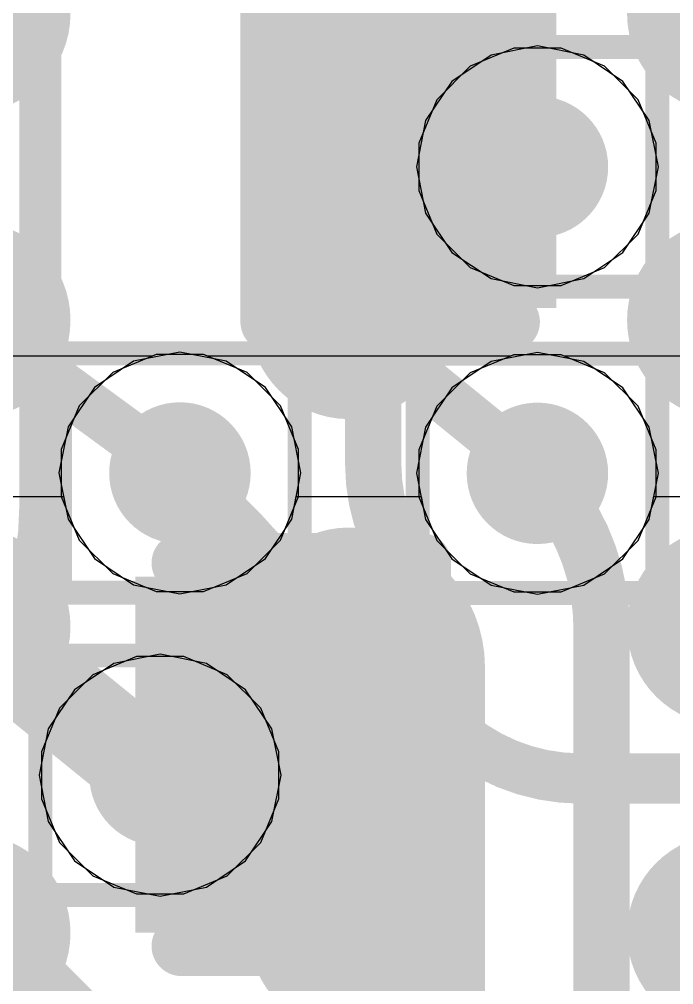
# Model space of a CAD drawing. Header units: inches. Extents: x -6 to 284, y -12 to 154.
# Drawn here: x 76.703 to 78.091, y 1.799 to 3.846 of the extents above; entities that cross this region are included whole.
import ezdxf

# ---------------------------------------------------------------- set-up
doc = ezdxf.new("R2010")
doc.units = ezdxf.units.IN
for name, color, linetype in [('Bottom Layer', 5, 'Continuous'), ('Bottom Overlay', 54, 'Continuous'), ('Bottom Paste', 16, 'Continuous'), ('Bottom Solder', 6, 'Continuous'), ('Drill Drawing', 1, 'Continuous'), ('GND-1', 16, 'Continuous'), ('GND-2', 90, 'Continuous'), ('GND-3', 216, 'Continuous'), ('GND-4', 54, 'Continuous'), ('PWR-1', 156, 'Continuous'), ('PWR-2', 130, 'Continuous'), ('Signal L1', 76, 'Continuous'), ('Signal L2', 6, 'Continuous'), ('Top Layer', 1, 'Continuous'), ('Top Paste', 8, 'Continuous'), ('Top Solder', 216, 'Continuous'), ('Via Holes', 16, 'Continuous')]:
    doc.layers.add(name, color=color, linetype=linetype)

# ---------------------------------------------------------------- blocks, each defined once
blk = doc.blocks.new('200_WFBGA__10_15__127')
at = {"layer": 'Top Layer'}
h = blk.add_hatch(color=1, dxfattribs=at)
edge = h.paths.add_edge_path()
edge.add_arc((2.800096, -4.875022), 0.15999968, 0, 360)
h = blk.add_hatch(color=1, dxfattribs=at)
edge = h.paths.add_edge_path()
edge.add_arc((3.599942, -4.875022), 0.15999968, 0, 360)
h = blk.add_hatch(color=1, dxfattribs=at)
edge = h.paths.add_edge_path()
edge.add_arc((4.400042, -4.875022), 0.15999968, 0, 360)
h = blk.add_hatch(color=1, dxfattribs=at)
edge = h.paths.add_edge_path()
edge.add_arc((2.800096, -5.525008), 0.15999968, 0, 360)
h = blk.add_hatch(color=1, dxfattribs=at)
edge = h.paths.add_edge_path()
edge.add_arc((3.599942, -5.525008), 0.15999968, 0, 360)
h = blk.add_hatch(color=1, dxfattribs=at)
edge = h.paths.add_edge_path()
edge.add_arc((4.400042, -5.525008), 0.15999968, 0, 360)
h = blk.add_hatch(color=1, dxfattribs=at)
edge = h.paths.add_edge_path()
edge.add_arc((2.800096, -6.174994), 0.15999968, 0, 360)
h = blk.add_hatch(color=1, dxfattribs=at)
edge = h.paths.add_edge_path()
edge.add_arc((3.599942, -6.174994), 0.15999968, 0, 360)
h = blk.add_hatch(color=1, dxfattribs=at)
edge = h.paths.add_edge_path()
edge.add_arc((4.400042, -6.174994), 0.15999968, 0, 360)
h = blk.add_hatch(color=1, dxfattribs=at)
edge = h.paths.add_edge_path()
edge.add_arc((2.800096, -6.824979999999999), 0.15999968, 0, 360)
h = blk.add_hatch(color=1, dxfattribs=at)
edge = h.paths.add_edge_path()
edge.add_arc((3.599942, -6.824979999999999), 0.15999968, 0, 360)
h = blk.add_hatch(color=1, dxfattribs=at)
edge = h.paths.add_edge_path()
edge.add_arc((4.400042, -6.824979999999999), 0.15999968, 0, 360)
at = {"layer": 'Top Paste'}
h = blk.add_hatch(color=8, dxfattribs=at)
edge = h.paths.add_edge_path()
edge.add_arc((2.800096, -4.875022), 0.15999968, 0, 360)
h = blk.add_hatch(color=8, dxfattribs=at)
edge = h.paths.add_edge_path()
edge.add_arc((3.599942, -4.875022), 0.15999968, 0, 360)
h = blk.add_hatch(color=8, dxfattribs=at)
edge = h.paths.add_edge_path()
edge.add_arc((4.400042, -4.875022), 0.15999968, 0, 360)
h = blk.add_hatch(color=8, dxfattribs=at)
edge = h.paths.add_edge_path()
edge.add_arc((2.800096, -5.525008), 0.15999968, 0, 360)
h = blk.add_hatch(color=8, dxfattribs=at)
edge = h.paths.add_edge_path()
edge.add_arc((3.599942, -5.525008), 0.15999968, 0, 360)
h = blk.add_hatch(color=8, dxfattribs=at)
edge = h.paths.add_edge_path()
edge.add_arc((4.400042, -5.525008), 0.15999968, 0, 360)
h = blk.add_hatch(color=8, dxfattribs=at)
edge = h.paths.add_edge_path()
edge.add_arc((2.800096, -6.174994), 0.15999968, 0, 360)
h = blk.add_hatch(color=8, dxfattribs=at)
edge = h.paths.add_edge_path()
edge.add_arc((3.599942, -6.174994), 0.15999968, 0, 360)
h = blk.add_hatch(color=8, dxfattribs=at)
edge = h.paths.add_edge_path()
edge.add_arc((4.400042, -6.174994), 0.15999968, 0, 360)
h = blk.add_hatch(color=8, dxfattribs=at)
edge = h.paths.add_edge_path()
edge.add_arc((2.800096, -6.824979999999999), 0.15999968, 0, 360)
h = blk.add_hatch(color=8, dxfattribs=at)
edge = h.paths.add_edge_path()
edge.add_arc((3.599942, -6.824979999999999), 0.15999968, 0, 360)
h = blk.add_hatch(color=8, dxfattribs=at)
edge = h.paths.add_edge_path()
edge.add_arc((4.400042, -6.824979999999999), 0.15999968, 0, 360)
at = {"layer": 'Top Solder'}
h = blk.add_hatch(color=216, dxfattribs=at)
edge = h.paths.add_edge_path()
edge.add_arc((2.800096, -4.875022), 0.21001228, 0, 360)
h = blk.add_hatch(color=216, dxfattribs=at)
edge = h.paths.add_edge_path()
edge.add_arc((3.599942, -4.875022), 0.21001228, 0, 360)
h = blk.add_hatch(color=216, dxfattribs=at)
edge = h.paths.add_edge_path()
edge.add_arc((4.400042, -4.875022), 0.21001228, 0, 360)
h = blk.add_hatch(color=216, dxfattribs=at)
edge = h.paths.add_edge_path()
edge.add_arc((2.800096, -5.525008), 0.21001228, 0, 360)
h = blk.add_hatch(color=216, dxfattribs=at)
edge = h.paths.add_edge_path()
edge.add_arc((3.599942, -5.525008), 0.21001228, 0, 360)
h = blk.add_hatch(color=216, dxfattribs=at)
edge = h.paths.add_edge_path()
edge.add_arc((4.400042, -5.525008), 0.21001228, 0, 360)
h = blk.add_hatch(color=216, dxfattribs=at)
edge = h.paths.add_edge_path()
edge.add_arc((2.800096, -6.174994), 0.21001228, 0, 360)
h = blk.add_hatch(color=216, dxfattribs=at)
edge = h.paths.add_edge_path()
edge.add_arc((3.599942, -6.174994), 0.21001228, 0, 360)
h = blk.add_hatch(color=216, dxfattribs=at)
edge = h.paths.add_edge_path()
edge.add_arc((4.400042, -6.174994), 0.21001228, 0, 360)
h = blk.add_hatch(color=216, dxfattribs=at)
edge = h.paths.add_edge_path()
edge.add_arc((2.800096, -6.824979999999999), 0.21001228, 0, 360)
h = blk.add_hatch(color=216, dxfattribs=at)
edge = h.paths.add_edge_path()
edge.add_arc((3.599942, -6.824979999999999), 0.21001228, 0, 360)
h = blk.add_hatch(color=216, dxfattribs=at)
edge = h.paths.add_edge_path()
edge.add_arc((4.400042, -6.824979999999999), 0.21001228, 0, 360)
blk = doc.blocks.new('C___0402_B_297')
at = {"layer": 'Bottom Layer'}
for points in [[(-0.2412999999999999, 0.3174999999999999), (-0.2413000000000001, -0.3175), (-0.6985, -0.3174999999999999), (-0.6985, 0.3175)], [(0.6985, 0.3174999999999999), (0.6985, -0.3175), (0.2412999999999999, -0.3174999999999999), (0.2413000000000001, 0.3175)]]:
    blk.add_hatch(color=5, dxfattribs=at).paths.add_polyline_path(points)
at = {"layer": 'Bottom Paste'}
for points in [[(-0.2412999999999999, 0.3174999999999999), (-0.2413000000000001, -0.3175), (-0.6985, -0.3174999999999999), (-0.6985, 0.3175)], [(0.6985, 0.3174999999999999), (0.6985, -0.3175), (0.2412999999999999, -0.3174999999999999), (0.2413000000000001, 0.3175)]]:
    blk.add_hatch(color=16, dxfattribs=at).paths.add_polyline_path(points)
at = {"layer": 'Bottom Solder'}
for points in [[(-0.1813001199999999, 0.3774998799999999), (-0.1813001200000001, -0.3774998800000001), (-0.7584998799999999, -0.3774998799999999), (-0.7584998799999999, 0.3774998800000001)], [(0.7584998799999999, 0.3774998799999999), (0.7584998799999999, -0.3774998800000001), (0.1813001199999999, -0.3774998799999999), (0.1813001200000001, 0.3774998800000001)]]:
    blk.add_hatch(color=6, dxfattribs=at).paths.add_polyline_path(points)
at = {"layer": 'Bottom Overlay'}
for points in [[(-0.7874, -0.4064, 0.127, 0.127, 0), (-0.7874, 0.4064, 0.127, 0.127, 0)], [(-0.7874, 0.4064, 0.127, 0.127, 0), (-0.2794, 0.4064, 0.127, 0.127, 0)], [(0.2794, 0.4064, 0.127, 0.127, 0), (0.7874, 0.4064, 0.127, 0.127, 0)], [(0.7874, -0.4064, 0.127, 0.127, 0), (0.7874, 0.4064, 0.127, 0.127, 0)], [(-0.7874, -0.4064, 0.127, 0.127, 0), (-0.2794, -0.4064, 0.127, 0.127, 0)], [(0.2794, -0.4064, 0.127, 0.127, 0), (0.7874, -0.4064, 0.127, 0.127, 0)]]:
    blk.add_lwpolyline(points, format="xyseb", dxfattribs=at)
for points in [[(-0.8191499999999999, 0.4064, 0.0635, 0.0635, 1), (-0.7556499999999999, 0.4064, 0.0635, 0.0635, 1)], [(-0.8191499999999999, 0.4064, 0.0635, 0.0635, 1), (-0.7556499999999999, 0.4064, 0.0635, 0.0635, 1)], [(-0.31115, 0.4064, 0.0635, 0.0635, 1), (-0.24765, 0.4064, 0.0635, 0.0635, 1)], [(0.24765, 0.4064, 0.0635, 0.0635, 1), (0.31115, 0.4064, 0.0635, 0.0635, 1)], [(0.7556499999999999, 0.4064, 0.0635, 0.0635, 1), (0.8191499999999999, 0.4064, 0.0635, 0.0635, 1)], [(0.7556499999999999, 0.4064, 0.0635, 0.0635, 1), (0.8191499999999999, 0.4064, 0.0635, 0.0635, 1)], [(-0.8191499999999999, -0.4064, 0.0635, 0.0635, 1), (-0.7556499999999999, -0.4064, 0.0635, 0.0635, 1)], [(-0.8191499999999999, -0.4064, 0.0635, 0.0635, 1), (-0.7556499999999999, -0.4064, 0.0635, 0.0635, 1)], [(-0.31115, -0.4064, 0.0635, 0.0635, 1), (-0.24765, -0.4064, 0.0635, 0.0635, 1)], [(0.24765, -0.4064, 0.0635, 0.0635, 1), (0.31115, -0.4064, 0.0635, 0.0635, 1)], [(0.7556499999999999, -0.4064, 0.0635, 0.0635, 1), (0.8191499999999999, -0.4064, 0.0635, 0.0635, 1)], [(0.7556499999999999, -0.4064, 0.0635, 0.0635, 1), (0.8191499999999999, -0.4064, 0.0635, 0.0635, 1)]]:
    blk.add_lwpolyline(points, format="xyseb", close=True, dxfattribs=at)
blk = doc.blocks.new('C___0402_B_302')
at = {"layer": 'Bottom Layer'}
for points in [[(-0.2412999999999999, 0.3174999999999999), (-0.2413000000000001, -0.3175), (-0.6985, -0.3174999999999999), (-0.6985, 0.3175)], [(0.6985, 0.3174999999999999), (0.6985, -0.3175), (0.2412999999999999, -0.3174999999999999), (0.2413000000000001, 0.3175)]]:
    blk.add_hatch(color=5, dxfattribs=at).paths.add_polyline_path(points)
at = {"layer": 'Bottom Paste'}
for points in [[(-0.2412999999999999, 0.3174999999999999), (-0.2413000000000001, -0.3175), (-0.6985, -0.3174999999999999), (-0.6985, 0.3175)], [(0.6985, 0.3174999999999999), (0.6985, -0.3175), (0.2412999999999999, -0.3174999999999999), (0.2413000000000001, 0.3175)]]:
    blk.add_hatch(color=16, dxfattribs=at).paths.add_polyline_path(points)
at = {"layer": 'Bottom Solder'}
for points in [[(-0.1813001199999999, 0.3774998799999999), (-0.1813001200000001, -0.3774998800000001), (-0.7584998799999999, -0.3774998799999999), (-0.7584998799999999, 0.3774998800000001)], [(0.7584998799999999, 0.3774998799999999), (0.7584998799999999, -0.3774998800000001), (0.1813001199999999, -0.3774998799999999), (0.1813001200000001, 0.3774998800000001)]]:
    blk.add_hatch(color=6, dxfattribs=at).paths.add_polyline_path(points)
at = {"layer": 'Bottom Overlay'}
for points in [[(-0.7874, -0.4064, 0.127, 0.127, 0), (-0.7874, 0.4064, 0.127, 0.127, 0)], [(-0.7874, 0.4064, 0.127, 0.127, 0), (-0.2794, 0.4064, 0.127, 0.127, 0)], [(0.2794, 0.4064, 0.127, 0.127, 0), (0.7874, 0.4064, 0.127, 0.127, 0)], [(0.7874, -0.4064, 0.127, 0.127, 0), (0.7874, 0.4064, 0.127, 0.127, 0)], [(-0.7874, -0.4064, 0.127, 0.127, 0), (-0.2794, -0.4064, 0.127, 0.127, 0)], [(0.2794, -0.4064, 0.127, 0.127, 0), (0.7874, -0.4064, 0.127, 0.127, 0)]]:
    blk.add_lwpolyline(points, format="xyseb", dxfattribs=at)
for points in [[(-0.8191499999999999, 0.4064, 0.0635, 0.0635, 1), (-0.7556499999999999, 0.4064, 0.0635, 0.0635, 1)], [(-0.8191499999999999, 0.4064, 0.0635, 0.0635, 1), (-0.7556499999999999, 0.4064, 0.0635, 0.0635, 1)], [(-0.31115, 0.4064, 0.0635, 0.0635, 1), (-0.24765, 0.4064, 0.0635, 0.0635, 1)], [(0.24765, 0.4064, 0.0635, 0.0635, 1), (0.31115, 0.4064, 0.0635, 0.0635, 1)], [(0.7556499999999999, 0.4064, 0.0635, 0.0635, 1), (0.8191499999999999, 0.4064, 0.0635, 0.0635, 1)], [(0.7556499999999999, 0.4064, 0.0635, 0.0635, 1), (0.8191499999999999, 0.4064, 0.0635, 0.0635, 1)], [(-0.8191499999999999, -0.4064, 0.0635, 0.0635, 1), (-0.7556499999999999, -0.4064, 0.0635, 0.0635, 1)], [(-0.8191499999999999, -0.4064, 0.0635, 0.0635, 1), (-0.7556499999999999, -0.4064, 0.0635, 0.0635, 1)], [(-0.31115, -0.4064, 0.0635, 0.0635, 1), (-0.24765, -0.4064, 0.0635, 0.0635, 1)], [(0.24765, -0.4064, 0.0635, 0.0635, 1), (0.31115, -0.4064, 0.0635, 0.0635, 1)], [(0.7556499999999999, -0.4064, 0.0635, 0.0635, 1), (0.8191499999999999, -0.4064, 0.0635, 0.0635, 1)], [(0.7556499999999999, -0.4064, 0.0635, 0.0635, 1), (0.8191499999999999, -0.4064, 0.0635, 0.0635, 1)]]:
    blk.add_lwpolyline(points, format="xyseb", close=True, dxfattribs=at)

msp = doc.modelspace()

# ---------------------------------------------------------------- hatches: boundary and pattern name
at = {"layer": 'Bottom Layer'}
h = msp.add_hatch(color=5, dxfattribs=at)
edge = h.paths.add_edge_path()
edge.add_arc((77.80183576, 3.53317302), 0.1499997, 0, 360)
h = msp.add_hatch(color=5, dxfattribs=at)
edge = h.paths.add_edge_path()
edge.add_arc((77.04393786, 2.88390076), 0.1499997, 0, 360)
h = msp.add_hatch(color=5, dxfattribs=at)
edge = h.paths.add_edge_path()
edge.add_arc((77.80184591999999, 2.88317178), 0.1499997, 0, 360)
h = msp.add_hatch(color=5, dxfattribs=at)
edge = h.paths.add_edge_path()
edge.add_arc((77.00183482, 2.2427311), 0.1499997, 0, 360)
at = {"layer": 'GND-1'}
h = msp.add_hatch(color=16, dxfattribs=at)
edge = h.paths.add_edge_path()
edge.add_arc((77.80183576, 3.53317302), 0.1499997, 0, 360)
h = msp.add_hatch(color=16, dxfattribs=at)
edge = h.paths.add_edge_path()
edge.add_arc((77.04393786, 2.88390076), 0.1499997, 0, 360)
h = msp.add_hatch(color=16, dxfattribs=at)
edge = h.paths.add_edge_path()
edge.add_arc((77.80184591999999, 2.88317178), 0.1499997, 0, 360)
h = msp.add_hatch(color=16, dxfattribs=at)
edge = h.paths.add_edge_path()
edge.add_arc((77.00183482, 2.2427311), 0.1499997, 0, 360)
at = {"layer": 'GND-2'}
h = msp.add_hatch(color=90, dxfattribs=at)
edge = h.paths.add_edge_path()
edge.add_arc((77.80183576, 3.53317302), 0.1499997, 0, 360)
h = msp.add_hatch(color=90, dxfattribs=at)
edge = h.paths.add_edge_path()
edge.add_arc((77.04393786, 2.88390076), 0.1499997, 0, 360)
h = msp.add_hatch(color=90, dxfattribs=at)
edge = h.paths.add_edge_path()
edge.add_arc((77.80184591999999, 2.88317178), 0.1499997, 0, 360)
h = msp.add_hatch(color=90, dxfattribs=at)
edge = h.paths.add_edge_path()
edge.add_arc((77.00183482, 2.2427311), 0.1499997, 0, 360)
at = {"layer": 'GND-3'}
h = msp.add_hatch(color=216, dxfattribs=at)
edge = h.paths.add_edge_path()
edge.add_arc((77.80183576, 3.53317302), 0.1499997, 0, 360)
h = msp.add_hatch(color=216, dxfattribs=at)
edge = h.paths.add_edge_path()
edge.add_arc((77.04393786, 2.88390076), 0.1499997, 0, 360)
h = msp.add_hatch(color=216, dxfattribs=at)
edge = h.paths.add_edge_path()
edge.add_arc((77.80184591999999, 2.88317178), 0.1499997, 0, 360)
h = msp.add_hatch(color=216, dxfattribs=at)
edge = h.paths.add_edge_path()
edge.add_arc((77.00183482, 2.2427311), 0.1499997, 0, 360)
at = {"layer": 'GND-4'}
h = msp.add_hatch(color=54, dxfattribs=at)
edge = h.paths.add_edge_path()
edge.add_arc((77.80183576, 3.53317302), 0.1499997, 0, 360)
h = msp.add_hatch(color=54, dxfattribs=at)
edge = h.paths.add_edge_path()
edge.add_arc((77.04393786, 2.88390076), 0.1499997, 0, 360)
h = msp.add_hatch(color=54, dxfattribs=at)
edge = h.paths.add_edge_path()
edge.add_arc((77.80184591999999, 2.88317178), 0.1499997, 0, 360)
h = msp.add_hatch(color=54, dxfattribs=at)
edge = h.paths.add_edge_path()
edge.add_arc((77.00183482, 2.2427311), 0.1499997, 0, 360)
at = {"layer": 'PWR-1'}
h = msp.add_hatch(color=156, dxfattribs=at)
edge = h.paths.add_edge_path()
edge.add_arc((77.80183576, 3.53317302), 0.1499997, 0, 360)
h = msp.add_hatch(color=156, dxfattribs=at)
edge = h.paths.add_edge_path()
edge.add_arc((77.04393786, 2.88390076), 0.1499997, 0, 360)
h = msp.add_hatch(color=156, dxfattribs=at)
edge = h.paths.add_edge_path()
edge.add_arc((77.80184591999999, 2.88317178), 0.1499997, 0, 360)
h = msp.add_hatch(color=156, dxfattribs=at)
edge = h.paths.add_edge_path()
edge.add_arc((77.00183482, 2.2427311), 0.1499997, 0, 360)
at = {"layer": 'PWR-2'}
h = msp.add_hatch(color=130, dxfattribs=at)
edge = h.paths.add_edge_path()
edge.add_arc((77.80183576, 3.53317302), 0.1499997, 0, 360)
h = msp.add_hatch(color=130, dxfattribs=at)
edge = h.paths.add_edge_path()
edge.add_arc((77.04393786, 2.88390076), 0.1499997, 0, 360)
h = msp.add_hatch(color=130, dxfattribs=at)
edge = h.paths.add_edge_path()
edge.add_arc((77.80184591999999, 2.88317178), 0.1499997, 0, 360)
h = msp.add_hatch(color=130, dxfattribs=at)
edge = h.paths.add_edge_path()
edge.add_arc((77.00183482, 2.2427311), 0.1499997, 0, 360)
at = {"layer": 'Signal L1'}
h = msp.add_hatch(color=76, dxfattribs=at)
edge = h.paths.add_edge_path()
edge.add_arc((77.80183576, 3.53317302), 0.1499997, 0, 360)
h = msp.add_hatch(color=76, dxfattribs=at)
edge = h.paths.add_edge_path()
edge.add_arc((77.04393786, 2.88390076), 0.1499997, 0, 360)
h = msp.add_hatch(color=76, dxfattribs=at)
edge = h.paths.add_edge_path()
edge.add_arc((77.80184591999999, 2.88317178), 0.1499997, 0, 360)
h = msp.add_hatch(color=76, dxfattribs=at)
edge = h.paths.add_edge_path()
edge.add_arc((77.00183482, 2.2427311), 0.1499997, 0, 360)
at = {"layer": 'Signal L2'}
h = msp.add_hatch(color=6, dxfattribs=at)
edge = h.paths.add_edge_path()
edge.add_arc((77.80183576, 3.53317302), 0.1499997, 0, 360)
h = msp.add_hatch(color=6, dxfattribs=at)
edge = h.paths.add_edge_path()
edge.add_arc((77.04393786, 2.88390076), 0.1499997, 0, 360)
h = msp.add_hatch(color=6, dxfattribs=at)
edge = h.paths.add_edge_path()
edge.add_arc((77.80184591999999, 2.88317178), 0.1499997, 0, 360)
h = msp.add_hatch(color=6, dxfattribs=at)
edge = h.paths.add_edge_path()
edge.add_arc((77.00183482, 2.2427311), 0.1499997, 0, 360)
at = {"layer": 'Top Layer'}
h = msp.add_hatch(color=1, dxfattribs=at)
edge = h.paths.add_edge_path()
edge.add_arc((77.80183576, 3.53317302), 0.1499997, 0, 360)
h = msp.add_hatch(color=1, dxfattribs=at)
edge = h.paths.add_edge_path()
edge.add_arc((77.04393786, 2.88390076), 0.1499997, 0, 360)
h = msp.add_hatch(color=1, dxfattribs=at)
edge = h.paths.add_edge_path()
edge.add_arc((77.80184591999999, 2.88317178), 0.1499997, 0, 360)
h = msp.add_hatch(color=1, dxfattribs=at)
edge = h.paths.add_edge_path()
edge.add_arc((77.00183482, 2.2427311), 0.1499997, 0, 360)
at = {"layer": 'Via Holes'}
h = msp.add_hatch(color=7, dxfattribs=at)
edge = h.paths.add_edge_path()
edge.add_arc((77.80183576, 3.53317302), 0.07499858, 0, 360)
h = msp.add_hatch(color=7, dxfattribs=at)
edge = h.paths.add_edge_path()
edge.add_arc((77.04393786, 2.88390076), 0.07499858, 0, 360)
h = msp.add_hatch(color=7, dxfattribs=at)
edge = h.paths.add_edge_path()
edge.add_arc((77.80184591999999, 2.88317178), 0.07499858, 0, 360)
h = msp.add_hatch(color=7, dxfattribs=at)
edge = h.paths.add_edge_path()
edge.add_arc((77.00183482, 2.2427311), 0.07499858, 0, 360)

# ---------------------------------------------------------------- linework, layer by layer
at = {"layer": 'Bottom Layer'}
msp.add_lwpolyline([(76.29793732, 2.19781628, 0.2032, 0.2032, 0), (76.89483732, 1.60091628, 0.2032, 0.2032, 0)], format="xyseb", dxfattribs=at)
at = {"layer": 'Drill Drawing'}
for points in [[(77.54783575999998, 3.78717302, 0.0508, 0.0508, 0), (78.05583576, 3.78717302, 0.0508, 0.0508, 0)], [(77.54783575999998, 3.27917302, 0.0508, 0.0508, 0), (77.54783575999998, 3.78717302, 0.0508, 0.0508, 0)], [(78.05583576, 3.27917302, 0.0508, 0.0508, 0), (78.05583576, 3.78717302, 0.0508, 0.0508, 0)], [(77.54783575999998, 3.27917302, 0.0508, 0.0508, 0), (78.05583576, 3.27917302, 0.0508, 0.0508, 0)], [(76.78993786, 3.13790076, 0.0508, 0.0508, 0), (77.29793785999999, 3.13790076, 0.0508, 0.0508, 0)], [(76.78993786, 2.62990076, 0.0508, 0.0508, 0), (76.78993786, 3.13790076, 0.0508, 0.0508, 0)], [(77.29793785999999, 2.62990076, 0.0508, 0.0508, 0), (77.29793785999999, 3.13790076, 0.0508, 0.0508, 0)], [(77.54784592, 3.13717178, 0.0508, 0.0508, 0), (78.05584592, 3.13717178, 0.0508, 0.0508, 0)], [(77.54784592, 2.62917178, 0.0508, 0.0508, 0), (77.54784592, 3.13717178, 0.0508, 0.0508, 0)], [(78.05584592, 2.62917178, 0.0508, 0.0508, 0), (78.05584592, 3.13717178, 0.0508, 0.0508, 0)], [(76.78993786, 2.62990076, 0.0508, 0.0508, 0), (77.29793785999999, 2.62990076, 0.0508, 0.0508, 0)], [(77.54784592, 2.62917178, 0.0508, 0.0508, 0), (78.05584592, 2.62917178, 0.0508, 0.0508, 0)], [(76.74783482, 2.4967311, 0.0508, 0.0508, 0), (77.25583481999999, 2.4967311, 0.0508, 0.0508, 0)], [(76.74783482, 1.9887311, 0.0508, 0.0508, 0), (76.74783482, 2.4967311, 0.0508, 0.0508, 0)], [(77.25583481999999, 1.9887311, 0.0508, 0.0508, 0), (77.25583481999999, 2.4967311, 0.0508, 0.0508, 0)], [(76.74783482, 1.9887311, 0.0508, 0.0508, 0), (77.25583481999999, 1.9887311, 0.0508, 0.0508, 0)]]:
    msp.add_lwpolyline(points, format="xyseb", dxfattribs=at)
for points in [[(77.53513576, 3.78717302, 0.0254, 0.0254, 1), (77.56053576, 3.78717302, 0.0254, 0.0254, 1)], [(77.53513576, 3.78717302, 0.0254, 0.0254, 1), (77.56053576, 3.78717302, 0.0254, 0.0254, 1)], [(78.04313576, 3.78717302, 0.0254, 0.0254, 1), (78.06853575999999, 3.78717302, 0.0254, 0.0254, 1)], [(78.04313576, 3.78717302, 0.0254, 0.0254, 1), (78.06853575999999, 3.78717302, 0.0254, 0.0254, 1)], [(77.53513576, 3.27917302, 0.0254, 0.0254, 1), (77.56053576, 3.27917302, 0.0254, 0.0254, 1)], [(77.53513576, 3.27917302, 0.0254, 0.0254, 1), (77.56053576, 3.27917302, 0.0254, 0.0254, 1)], [(78.04313576, 3.27917302, 0.0254, 0.0254, 1), (78.06853575999999, 3.27917302, 0.0254, 0.0254, 1)], [(78.04313576, 3.27917302, 0.0254, 0.0254, 1), (78.06853575999999, 3.27917302, 0.0254, 0.0254, 1)], [(76.77723786, 3.13790076, 0.0254, 0.0254, 1), (76.80263786, 3.13790076, 0.0254, 0.0254, 1)], [(76.77723786, 3.13790076, 0.0254, 0.0254, 1), (76.80263786, 3.13790076, 0.0254, 0.0254, 1)], [(77.28523786, 3.13790076, 0.0254, 0.0254, 1), (77.31063786, 3.13790076, 0.0254, 0.0254, 1)], [(77.28523786, 3.13790076, 0.0254, 0.0254, 1), (77.31063786, 3.13790076, 0.0254, 0.0254, 1)], [(77.53514591999999, 3.13717178, 0.0254, 0.0254, 1), (77.56054592, 3.13717178, 0.0254, 0.0254, 1)], [(77.53514591999999, 3.13717178, 0.0254, 0.0254, 1), (77.56054592, 3.13717178, 0.0254, 0.0254, 1)], [(78.04314591999999, 3.13717178, 0.0254, 0.0254, 1), (78.06854592, 3.13717178, 0.0254, 0.0254, 1)], [(78.04314591999999, 3.13717178, 0.0254, 0.0254, 1), (78.06854592, 3.13717178, 0.0254, 0.0254, 1)], [(76.77723786, 2.62990076, 0.0254, 0.0254, 1), (76.80263786, 2.62990076, 0.0254, 0.0254, 1)], [(76.77723786, 2.62990076, 0.0254, 0.0254, 1), (76.80263786, 2.62990076, 0.0254, 0.0254, 1)], [(77.28523786, 2.62990076, 0.0254, 0.0254, 1), (77.31063786, 2.62990076, 0.0254, 0.0254, 1)], [(77.28523786, 2.62990076, 0.0254, 0.0254, 1), (77.31063786, 2.62990076, 0.0254, 0.0254, 1)], [(77.53514591999999, 2.62917178, 0.0254, 0.0254, 1), (77.56054592, 2.62917178, 0.0254, 0.0254, 1)], [(77.53514591999999, 2.62917178, 0.0254, 0.0254, 1), (77.56054592, 2.62917178, 0.0254, 0.0254, 1)], [(78.04314591999999, 2.62917178, 0.0254, 0.0254, 1), (78.06854592, 2.62917178, 0.0254, 0.0254, 1)], [(78.04314591999999, 2.62917178, 0.0254, 0.0254, 1), (78.06854592, 2.62917178, 0.0254, 0.0254, 1)], [(76.73513482, 2.4967311, 0.0254, 0.0254, 1), (76.76053481999999, 2.4967311, 0.0254, 0.0254, 1)], [(76.73513482, 2.4967311, 0.0254, 0.0254, 1), (76.76053481999999, 2.4967311, 0.0254, 0.0254, 1)], [(77.24313482, 2.4967311, 0.0254, 0.0254, 1), (77.26853482, 2.4967311, 0.0254, 0.0254, 1)], [(77.24313482, 2.4967311, 0.0254, 0.0254, 1), (77.26853482, 2.4967311, 0.0254, 0.0254, 1)], [(76.73513482, 1.9887311, 0.0254, 0.0254, 1), (76.76053481999999, 1.9887311, 0.0254, 0.0254, 1)], [(76.73513482, 1.9887311, 0.0254, 0.0254, 1), (76.76053481999999, 1.9887311, 0.0254, 0.0254, 1)], [(77.24313482, 1.9887311, 0.0254, 0.0254, 1), (77.26853482, 1.9887311, 0.0254, 0.0254, 1)], [(77.24313482, 1.9887311, 0.0254, 0.0254, 1), (77.26853482, 1.9887311, 0.0254, 0.0254, 1)]]:
    msp.add_lwpolyline(points, format="xyseb", close=True, dxfattribs=at)
at = {"layer": 'GND-1'}
for p, q in [((76.99389224, 3.13550046), (76.90141846, 3.09719726)), ((77.09398348, 3.13550046), (76.99389224, 3.13550046)), ((77.18645726, 3.09719726), (77.09398348, 3.13550046)), ((77.75180029999999, 3.13477148), (77.65932652000001, 3.09646828)), ((77.85189154, 3.13477148), (77.75180029999999, 3.13477148)), ((77.94436531999999, 3.09646828), (77.85189154, 3.13477148)), ((76.90141846, 3.09719726), (76.83064136, 3.02642016)), ((77.25723436, 3.02642016), (77.18645726, 3.09719726)), ((77.65932652000001, 3.09646828), (77.58854942, 3.02569118)), ((78.01514241999999, 3.02569118), (77.94436531999999, 3.09646828)), ((76.83064136, 3.02642016), (76.79233815999999, 2.93394638)), ((77.29553756, 2.93394638), (77.25723436, 3.02642016)), ((77.58854942, 3.02569118), (77.55024621999999, 2.9332174)), ((78.05344562, 2.9332174), (78.01514241999999, 3.02569118)), ((76.79233815999999, 2.93394638), (76.79233815999999, 2.83385514)), ((77.29553756, 2.83385514), (77.29553756, 2.93394638)), ((77.55024621999999, 2.9332174), (77.55024621999999, 2.83312616)), ((78.05344562, 2.83312616), (78.05344562, 2.9332174)), ((76.79233815999999, 2.83385514), (76.83064136, 2.74138136)), ((77.25723436, 2.74138136), (77.29553756, 2.83385514)), ((77.55024621999999, 2.83312616), (77.58854942, 2.74065238)), ((78.01514241999999, 2.74065238), (78.05344562, 2.83312616)), ((76.83064136, 2.74138136), (76.90141846, 2.67060426)), ((77.18645726, 2.67060426), (77.25723436, 2.74138136)), ((77.58854942, 2.74065238), (77.65932652000001, 2.66987528)), ((77.94436531999999, 2.66987528), (78.01514241999999, 2.74065238)), ((76.90141846, 2.67060426), (76.99389224, 2.63230106)), ((77.09398348, 2.63230106), (77.18645726, 2.67060426)), ((77.65932652000001, 2.66987528), (77.75180029999999, 2.63157208)), ((77.85189154, 2.63157208), (77.94436531999999, 2.66987528)), ((76.99389224, 2.63230106), (77.09398348, 2.63230106)), ((77.75180029999999, 2.63157208), (77.85189154, 2.63157208)), ((76.9517892, 2.4943308), (76.85931542, 2.4560276)), ((77.05188043999999, 2.4943308), (76.9517892, 2.4943308)), ((77.14435422, 2.4560276), (77.05188043999999, 2.4943308)), ((76.85931542, 2.4560276), (76.78853832, 2.3852505)), ((77.21513132, 2.3852505), (77.14435422, 2.4560276)), ((76.78853832, 2.3852505), (76.75023512, 2.29277672)), ((77.25343452, 2.29277672), (77.21513132, 2.3852505)), ((76.75023512, 2.29277672), (76.75023512, 2.19268548)), ((77.25343452, 2.19268548), (77.25343452, 2.29277672)), ((76.75023512, 2.19268548), (76.78853832, 2.1002117)), ((77.21513132, 2.1002117), (77.25343452, 2.19268548)), ((76.78853832, 2.1002117), (76.85931542, 2.0294346)), ((77.14435422, 2.0294346), (77.21513132, 2.1002117)), ((76.85931542, 2.0294346), (76.9517892, 1.9911314)), ((77.05188043999999, 1.9911314), (77.14435422, 2.0294346)), ((76.9517892, 1.9911314), (77.05188043999999, 1.9911314))]:
    msp.add_line(p, q, dxfattribs=at)
at = {"layer": 'GND-2'}
for p, q in [((76.99389224, 3.13550046), (76.90141846, 3.09719726)), ((77.09398348, 3.13550046), (76.99389224, 3.13550046)), ((77.18645726, 3.09719726), (77.09398348, 3.13550046)), ((77.75180029999999, 3.13477148), (77.65932652000001, 3.09646828)), ((77.85189154, 3.13477148), (77.75180029999999, 3.13477148)), ((77.94436531999999, 3.09646828), (77.85189154, 3.13477148)), ((76.90141846, 3.09719726), (76.83064136, 3.02642016)), ((77.25723436, 3.02642016), (77.18645726, 3.09719726)), ((77.65932652000001, 3.09646828), (77.58854942, 3.02569118)), ((78.01514241999999, 3.02569118), (77.94436531999999, 3.09646828)), ((76.83064136, 3.02642016), (76.79233815999999, 2.93394638)), ((77.29553756, 2.93394638), (77.25723436, 3.02642016)), ((77.58854942, 3.02569118), (77.55024621999999, 2.9332174)), ((78.05344562, 2.9332174), (78.01514241999999, 3.02569118)), ((76.79233815999999, 2.93394638), (76.79233815999999, 2.83385514)), ((77.29553756, 2.83385514), (77.29553756, 2.93394638)), ((77.55024621999999, 2.9332174), (77.55024621999999, 2.83312616)), ((78.05344562, 2.83312616), (78.05344562, 2.9332174)), ((76.79233815999999, 2.83385514), (76.83064136, 2.74138136)), ((77.25723436, 2.74138136), (77.29553756, 2.83385514)), ((77.55024621999999, 2.83312616), (77.58854942, 2.74065238)), ((78.01514241999999, 2.74065238), (78.05344562, 2.83312616)), ((76.83064136, 2.74138136), (76.90141846, 2.67060426)), ((77.18645726, 2.67060426), (77.25723436, 2.74138136)), ((77.58854942, 2.74065238), (77.65932652000001, 2.66987528)), ((77.94436531999999, 2.66987528), (78.01514241999999, 2.74065238)), ((76.90141846, 2.67060426), (76.99389224, 2.63230106)), ((77.09398348, 2.63230106), (77.18645726, 2.67060426)), ((77.65932652000001, 2.66987528), (77.75180029999999, 2.63157208)), ((77.85189154, 2.63157208), (77.94436531999999, 2.66987528)), ((76.99389224, 2.63230106), (77.09398348, 2.63230106)), ((77.75180029999999, 2.63157208), (77.85189154, 2.63157208)), ((76.9517892, 2.4943308), (76.85931542, 2.4560276)), ((77.05188043999999, 2.4943308), (76.9517892, 2.4943308)), ((77.14435422, 2.4560276), (77.05188043999999, 2.4943308)), ((76.85931542, 2.4560276), (76.78853832, 2.3852505)), ((77.21513132, 2.3852505), (77.14435422, 2.4560276)), ((76.78853832, 2.3852505), (76.75023512, 2.29277672)), ((77.25343452, 2.29277672), (77.21513132, 2.3852505)), ((76.75023512, 2.29277672), (76.75023512, 2.19268548)), ((77.25343452, 2.19268548), (77.25343452, 2.29277672)), ((76.75023512, 2.19268548), (76.78853832, 2.1002117)), ((77.21513132, 2.1002117), (77.25343452, 2.19268548)), ((76.78853832, 2.1002117), (76.85931542, 2.0294346)), ((77.14435422, 2.0294346), (77.21513132, 2.1002117)), ((76.85931542, 2.0294346), (76.9517892, 1.9911314)), ((77.05188043999999, 1.9911314), (77.14435422, 2.0294346)), ((76.9517892, 1.9911314), (77.05188043999999, 1.9911314))]:
    msp.add_line(p, q, dxfattribs=at)
at = {"layer": 'GND-3'}
for p, q in [((76.99389224, 3.13550046), (76.90141846, 3.09719726)), ((77.09398348, 3.13550046), (76.99389224, 3.13550046)), ((77.18645726, 3.09719726), (77.09398348, 3.13550046)), ((77.75180029999999, 3.13477148), (77.65932652000001, 3.09646828)), ((77.85189154, 3.13477148), (77.75180029999999, 3.13477148)), ((77.94436531999999, 3.09646828), (77.85189154, 3.13477148)), ((76.90141846, 3.09719726), (76.83064136, 3.02642016)), ((77.25723436, 3.02642016), (77.18645726, 3.09719726)), ((77.65932652000001, 3.09646828), (77.58854942, 3.02569118)), ((78.01514241999999, 3.02569118), (77.94436531999999, 3.09646828)), ((76.83064136, 3.02642016), (76.79233815999999, 2.93394638)), ((77.29553756, 2.93394638), (77.25723436, 3.02642016)), ((77.58854942, 3.02569118), (77.55024621999999, 2.9332174)), ((78.05344562, 2.9332174), (78.01514241999999, 3.02569118)), ((76.79233815999999, 2.93394638), (76.79233815999999, 2.83385514)), ((77.29553756, 2.83385514), (77.29553756, 2.93394638)), ((77.55024621999999, 2.9332174), (77.55024621999999, 2.83312616)), ((78.05344562, 2.83312616), (78.05344562, 2.9332174)), ((76.79233815999999, 2.83385514), (76.83064136, 2.74138136)), ((77.25723436, 2.74138136), (77.29553756, 2.83385514)), ((77.55024621999999, 2.83312616), (77.58854942, 2.74065238)), ((78.01514241999999, 2.74065238), (78.05344562, 2.83312616)), ((76.83064136, 2.74138136), (76.90141846, 2.67060426)), ((77.18645726, 2.67060426), (77.25723436, 2.74138136)), ((77.58854942, 2.74065238), (77.65932652000001, 2.66987528)), ((77.94436531999999, 2.66987528), (78.01514241999999, 2.74065238)), ((76.90141846, 2.67060426), (76.99389224, 2.63230106)), ((77.09398348, 2.63230106), (77.18645726, 2.67060426)), ((77.65932652000001, 2.66987528), (77.75180029999999, 2.63157208)), ((77.85189154, 2.63157208), (77.94436531999999, 2.66987528)), ((76.99389224, 2.63230106), (77.09398348, 2.63230106)), ((77.75180029999999, 2.63157208), (77.85189154, 2.63157208)), ((76.9517892, 2.4943308), (76.85931542, 2.4560276)), ((77.05188043999999, 2.4943308), (76.9517892, 2.4943308)), ((77.14435422, 2.4560276), (77.05188043999999, 2.4943308)), ((76.85931542, 2.4560276), (76.78853832, 2.3852505)), ((77.21513132, 2.3852505), (77.14435422, 2.4560276)), ((76.78853832, 2.3852505), (76.75023512, 2.29277672)), ((77.25343452, 2.29277672), (77.21513132, 2.3852505)), ((76.75023512, 2.29277672), (76.75023512, 2.19268548)), ((77.25343452, 2.19268548), (77.25343452, 2.29277672)), ((76.75023512, 2.19268548), (76.78853832, 2.1002117)), ((77.21513132, 2.1002117), (77.25343452, 2.19268548)), ((76.78853832, 2.1002117), (76.85931542, 2.0294346)), ((77.14435422, 2.0294346), (77.21513132, 2.1002117)), ((76.85931542, 2.0294346), (76.9517892, 1.9911314)), ((77.05188043999999, 1.9911314), (77.14435422, 2.0294346)), ((76.9517892, 1.9911314), (77.05188043999999, 1.9911314))]:
    msp.add_line(p, q, dxfattribs=at)
at = {"layer": 'GND-4'}
for p, q in [((76.99389224, 3.13550046), (76.90141846, 3.09719726)), ((77.09398348, 3.13550046), (76.99389224, 3.13550046)), ((77.18645726, 3.09719726), (77.09398348, 3.13550046)), ((77.75180029999999, 3.13477148), (77.65932652000001, 3.09646828)), ((77.85189154, 3.13477148), (77.75180029999999, 3.13477148)), ((77.94436531999999, 3.09646828), (77.85189154, 3.13477148)), ((76.90141846, 3.09719726), (76.83064136, 3.02642016)), ((77.25723436, 3.02642016), (77.18645726, 3.09719726)), ((77.65932652000001, 3.09646828), (77.58854942, 3.02569118)), ((78.01514241999999, 3.02569118), (77.94436531999999, 3.09646828)), ((76.83064136, 3.02642016), (76.79233815999999, 2.93394638)), ((77.29553756, 2.93394638), (77.25723436, 3.02642016)), ((77.58854942, 3.02569118), (77.55024621999999, 2.9332174)), ((78.05344562, 2.9332174), (78.01514241999999, 3.02569118)), ((76.79233815999999, 2.93394638), (76.79233815999999, 2.83385514)), ((77.29553756, 2.83385514), (77.29553756, 2.93394638)), ((77.55024621999999, 2.9332174), (77.55024621999999, 2.83312616)), ((78.05344562, 2.83312616), (78.05344562, 2.9332174)), ((76.79233815999999, 2.83385514), (76.83064136, 2.74138136)), ((77.25723436, 2.74138136), (77.29553756, 2.83385514)), ((77.55024621999999, 2.83312616), (77.58854942, 2.74065238)), ((78.01514241999999, 2.74065238), (78.05344562, 2.83312616)), ((76.83064136, 2.74138136), (76.90141846, 2.67060426)), ((77.18645726, 2.67060426), (77.25723436, 2.74138136)), ((77.58854942, 2.74065238), (77.65932652000001, 2.66987528)), ((77.94436531999999, 2.66987528), (78.01514241999999, 2.74065238)), ((76.90141846, 2.67060426), (76.99389224, 2.63230106)), ((77.09398348, 2.63230106), (77.18645726, 2.67060426)), ((77.65932652000001, 2.66987528), (77.75180029999999, 2.63157208)), ((77.85189154, 2.63157208), (77.94436531999999, 2.66987528)), ((76.99389224, 2.63230106), (77.09398348, 2.63230106)), ((77.75180029999999, 2.63157208), (77.85189154, 2.63157208)), ((76.9517892, 2.4943308), (76.85931542, 2.4560276)), ((77.05188043999999, 2.4943308), (76.9517892, 2.4943308)), ((77.14435422, 2.4560276), (77.05188043999999, 2.4943308)), ((76.85931542, 2.4560276), (76.78853832, 2.3852505)), ((77.21513132, 2.3852505), (77.14435422, 2.4560276)), ((76.78853832, 2.3852505), (76.75023512, 2.29277672)), ((77.25343452, 2.29277672), (77.21513132, 2.3852505)), ((76.75023512, 2.29277672), (76.75023512, 2.19268548)), ((77.25343452, 2.19268548), (77.25343452, 2.29277672)), ((76.75023512, 2.19268548), (76.78853832, 2.1002117)), ((77.21513132, 2.1002117), (77.25343452, 2.19268548)), ((76.78853832, 2.1002117), (76.85931542, 2.0294346)), ((77.14435422, 2.0294346), (77.21513132, 2.1002117)), ((76.85931542, 2.0294346), (76.9517892, 1.9911314)), ((77.05188043999999, 1.9911314), (77.14435422, 2.0294346)), ((76.9517892, 1.9911314), (77.05188043999999, 1.9911314))]:
    msp.add_line(p, q, dxfattribs=at)
at = {"layer": 'PWR-1'}
for p, q in [((77.75179014, 3.78477272), (77.65931635999999, 3.74646952)), ((77.85188138, 3.78477272), (77.75179014, 3.78477272)), ((77.94435516, 3.74646952), (77.85188138, 3.78477272)), ((77.65931635999999, 3.74646952), (77.58853925999999, 3.675692419999999)), ((78.01513226, 3.675692419999999), (77.94435516, 3.74646952)), ((77.58853925999999, 3.675692419999999), (77.55023606, 3.58321864)), ((78.05343545999999, 3.58321864), (78.01513226, 3.675692419999999)), ((77.55023606, 3.58321864), (77.55023606, 3.4831274)), ((78.05343545999999, 3.4831274), (78.05343545999999, 3.58321864)), ((77.55023606, 3.4831274), (77.58853925999999, 3.39065362)), ((78.01513226, 3.39065362), (78.05343545999999, 3.4831274)), ((77.58853925999999, 3.39065362), (77.65931635999999, 3.31987652)), ((77.94435516, 3.31987652), (78.01513226, 3.39065362)), ((77.65931635999999, 3.31987652), (77.75179014, 3.28157332)), ((77.85188138, 3.28157332), (77.94435516, 3.31987652)), ((77.75179014, 3.28157332), (77.85188138, 3.28157332)), ((76.99389224, 3.13550046), (76.98474316, 3.13171078)), ((77.09398348, 3.13550046), (76.99389224, 3.13550046)), ((77.10313255999999, 3.13171078), (77.09398348, 3.13550046)), ((77.75180029999999, 3.13477148), (77.74441144, 3.13171078)), ((77.85189154, 3.13477148), (77.75180029999999, 3.13477148)), ((77.8592804, 3.13171078), (77.85189154, 3.13477148)), ((76.98474316, 3.13171078), (76.26186424, 3.13171078)), ((77.74441144, 3.13171078), (77.10313255999999, 3.13171078)), ((78.54440222, 3.13171078), (77.8592804, 3.13171078)), ((76.40276312, 2.8337891), (76.79737497999999, 2.8337891)), ((76.79737497999999, 2.8337891), (76.80693554, 2.7857323)), ((77.28094018, 2.7857323), (77.29050074, 2.8337891)), ((77.29050074, 2.8337891), (77.55513825999999, 2.8337891)), ((77.55513825999999, 2.8337891), (77.56484359999999, 2.78500332)), ((78.03884824, 2.78500332), (78.04855358, 2.8337891)), ((78.04855358, 2.8337891), (78.35512904, 2.8337891)), ((76.80693554, 2.7857323), (76.86254376, 2.70250666)), ((77.22533195999999, 2.70250666), (77.28094018, 2.7857323)), ((77.56484359999999, 2.78500332), (77.62045182, 2.70177768)), ((77.98324002, 2.70177768), (78.03884824, 2.78500332)), ((76.86254376, 2.70250666), (76.9457694, 2.64689844)), ((77.14210632, 2.64689844), (77.22533195999999, 2.70250666)), ((77.62045182, 2.70177768), (77.70367746, 2.64616946)), ((77.90001438, 2.64616946), (77.98324002, 2.70177768)), ((76.9457694, 2.64689844), (77.04393786, 2.62737092)), ((77.04393786, 2.62737092), (77.14210632, 2.64689844)), ((77.70367746, 2.64616946), (77.80184591999999, 2.62664194)), ((77.80184591999999, 2.62664194), (77.90001438, 2.64616946)), ((77.00183482, 2.49926094), (76.90366636, 2.47973342)), ((77.10000328, 2.47973342), (77.00183482, 2.49926094)), ((76.90366636, 2.47973342), (76.82044072, 2.4241252)), ((77.18322891999999, 2.4241252), (77.10000328, 2.47973342)), ((76.82044072, 2.4241252), (76.7648325, 2.34089956)), ((77.23883713999999, 2.34089956), (77.18322891999999, 2.4241252)), ((76.7648325, 2.34089956), (76.74530497999999, 2.2427311)), ((77.25836466, 2.2427311), (77.23883713999999, 2.34089956)), ((76.74530497999999, 2.2427311), (76.7648325, 2.14456264)), ((77.23883713999999, 2.14456264), (77.25836466, 2.2427311)), ((76.7648325, 2.14456264), (76.82044072, 2.061337)), ((77.18322891999999, 2.061337), (77.23883713999999, 2.14456264)), ((76.82044072, 2.061337), (76.90366636, 2.00572878)), ((77.10000328, 2.00572878), (77.18322891999999, 2.061337)), ((76.90366636, 2.00572878), (77.00183482, 1.98620126)), ((77.00183482, 1.98620126), (77.10000328, 2.00572878))]:
    msp.add_line(p, q, dxfattribs=at)
at = {"layer": 'PWR-2'}
for p, q in [((77.80183576, 3.78970286), (77.70366729999999, 3.77017534)), ((77.90000422, 3.77017534), (77.80183576, 3.78970286)), ((77.70366729999999, 3.77017534), (77.62044166, 3.71456712)), ((77.98322986, 3.71456712), (77.90000422, 3.77017534)), ((77.62044166, 3.71456712), (77.56483344, 3.63134148)), ((78.03883807999999, 3.63134148), (77.98322986, 3.71456712)), ((77.56483344, 3.63134148), (77.54530591999999, 3.53317302)), ((78.05836559999999, 3.53317302), (78.03883807999999, 3.63134148)), ((77.54530591999999, 3.53317302), (77.56483344, 3.43500456)), ((78.03883807999999, 3.43500456), (78.05836559999999, 3.53317302)), ((77.56483344, 3.43500456), (77.62044166, 3.35177892)), ((77.98322986, 3.35177892), (78.03883807999999, 3.43500456)), ((77.62044166, 3.35177892), (77.70366729999999, 3.2961707)), ((77.90000422, 3.2961707), (77.98322986, 3.35177892)), ((77.70366729999999, 3.2961707), (77.80183576, 3.27664318)), ((77.80183576, 3.27664318), (77.90000422, 3.2961707)), ((77.04393786, 3.1404306), (76.9457694, 3.12090308)), ((77.14210632, 3.12090308), (77.04393786, 3.1404306)), ((77.80184591999999, 3.13970162), (77.70367746, 3.1201741)), ((77.90001438, 3.1201741), (77.80184591999999, 3.13970162)), ((76.9457694, 3.12090308), (76.86254376, 3.06529486)), ((77.22533195999999, 3.06529486), (77.14210632, 3.12090308)), ((77.70367746, 3.1201741), (77.62045182, 3.06456588)), ((77.98324002, 3.06456588), (77.90001438, 3.1201741)), ((76.86254376, 3.06529486), (76.80693554, 2.98206922)), ((77.28094018, 2.98206922), (77.22533195999999, 3.06529486)), ((77.62045182, 3.06456588), (77.56484359999999, 2.98134024)), ((78.03884824, 2.98134024), (77.98324002, 3.06456588)), ((76.80693554, 2.98206922), (76.78740802, 2.88390076)), ((77.3004677, 2.88390076), (77.28094018, 2.98206922)), ((77.56484359999999, 2.98134024), (77.54531607999999, 2.88317178)), ((78.05837575999999, 2.88317178), (78.03884824, 2.98134024)), ((76.78740802, 2.88390076), (76.80693554, 2.7857323)), ((77.28094018, 2.7857323), (77.3004677, 2.88390076)), ((77.54531607999999, 2.88317178), (77.56484359999999, 2.78500332)), ((78.03884824, 2.78500332), (78.05837575999999, 2.88317178)), ((76.80693554, 2.7857323), (76.86254376, 2.70250666)), ((77.22533195999999, 2.70250666), (77.28094018, 2.7857323)), ((77.56484359999999, 2.78500332), (77.62045182, 2.70177768)), ((77.98324002, 2.70177768), (78.03884824, 2.78500332)), ((76.86254376, 2.70250666), (76.9457694, 2.64689844)), ((77.14210632, 2.64689844), (77.22533195999999, 2.70250666)), ((77.62045182, 2.70177768), (77.70367746, 2.64616946)), ((77.90001438, 2.64616946), (77.98324002, 2.70177768)), ((76.9457694, 2.64689844), (77.04393786, 2.62737092)), ((77.04393786, 2.62737092), (77.14210632, 2.64689844)), ((77.70367746, 2.64616946), (77.80184591999999, 2.62664194)), ((77.80184591999999, 2.62664194), (77.90001438, 2.64616946))]:
    msp.add_line(p, q, dxfattribs=at)
at = {"layer": 'Signal L2'}
for points in [[(77.4538583, 2.90055808, 0.11938, 0.11938, 0), (77.4538583, 3.966954219999999, 0.11938, 0.11938, 0)], [(76.74788815999999, 2.81468322, 0.08889999999999999, 0.08889999999999999, 0), (76.74788815999999, 3.92923268, 0.08889999999999999, 0.08889999999999999, 0)], [(77.56233662, 2.63824974, 0.11938, 0.11938, -0.1986300173681041), (77.45385576, 2.90055808, 0.11938, 0.11938, 0)], [(77.04393786, 2.88390076, 0.11938, 0.11938, 0), (77.17419668, 2.75363432, 0.11938, 0.11938, 0)], [(77.80184591999999, 2.88317178, 0.11938, 0.11938, -0.06825653337164923), (77.87811958, 2.78265128, 0.11938, 0.11938, 0)], [(76.74788815999999, 2.81468068, 0.08889999999999999, 0.08889999999999999, -0.1992089016026147), (76.55601402, 2.3522051, 0.08889999999999999, 0.08889999999999999, 0)], [(77.87811958, 2.78265128, 0.11938, 0.11938, -0.1289056728395128), (77.93784006, 2.55485392, 0.11938, 0.11938, 0)], [(77.17419921999999, 2.75363686, 0.11938, 0.11938, -0.1989121516662398), (77.3279886, 2.3823676, 0.11938, 0.11938, 0)], [(77.56233662, 2.63824974, 0.11938, 0.11938, 0), (77.56234169999999, 2.63824212, 0.11938, 0.11938, 0)], [(77.56234169999999, 2.63824212, 0.11938, 0.11938, -0.1989110939442949), (77.63100806, 2.47246648, 0.11938, 0.11938, 0)], [(77.93784006, 0.8874988599999999, 0.11938, 0.11938, 0), (77.93784006, 2.55485392, 0.11938, 0.11938, 0)], [(77.63100806, 1.03257604, 0.11938, 0.11938, 0), (77.63100806, 2.47246648, 0.11938, 0.11938, 0)], [(77.3279886, 1.18362476, 0.11938, 0.11938, 0), (77.3279886, 2.38158528, 0.11938, 0.11938, 0)]]:
    msp.add_lwpolyline(points, format="xyseb", dxfattribs=at)
for points in [[(77.42401076, 2.90055808, 0.05969, 0.05969, 1), (77.48370075999999, 2.90055808, 0.05969, 0.05969, 1)], [(77.4240133, 2.90055808, 0.05969, 0.05969, 1), (77.4837033, 2.90055808, 0.05969, 0.05969, 1)], [(77.01409286, 2.88390076, 0.05969, 0.05969, 1), (77.07378286, 2.88390076, 0.05969, 0.05969, 1)], [(77.77200092, 2.88317178, 0.05969, 0.05969, 1), (77.83169092, 2.88317178, 0.05969, 0.05969, 1)], [(76.72566316, 2.81468322, 0.04445, 0.04445, 1), (76.77011316, 2.81468322, 0.04445, 0.04445, 1)], [(76.72566316, 2.81468068, 0.04445, 0.04445, 1), (76.77011316, 2.81468068, 0.04445, 0.04445, 1)], [(77.84827458, 2.78265128, 0.05969, 0.05969, 1), (77.90796458, 2.78265128, 0.05969, 0.05969, 1)], [(77.84827458, 2.78265128, 0.05969, 0.05969, 1), (77.90796458, 2.78265128, 0.05969, 0.05969, 1)], [(77.14435168, 2.75363432, 0.05969, 0.05969, 1), (77.20404168, 2.75363432, 0.05969, 0.05969, 1)], [(77.14435422, 2.75363686, 0.05969, 0.05969, 1), (77.20404421999999, 2.75363686, 0.05969, 0.05969, 1)], [(77.53249161999999, 2.63824974, 0.05969, 0.05969, 1), (77.59218162, 2.63824974, 0.05969, 0.05969, 1)], [(77.53249161999999, 2.63824974, 0.05969, 0.05969, 1), (77.59218162, 2.63824974, 0.05969, 0.05969, 1)], [(77.5324967, 2.63824212, 0.05969, 0.05969, 1), (77.5921867, 2.63824212, 0.05969, 0.05969, 1)], [(77.5324967, 2.63824212, 0.05969, 0.05969, 1), (77.5921867, 2.63824212, 0.05969, 0.05969, 1)], [(77.90799505999999, 2.55485392, 0.05969, 0.05969, 1), (77.96768506, 2.55485392, 0.05969, 0.05969, 1)], [(77.90799505999999, 2.55485392, 0.05969, 0.05969, 1), (77.96768506, 2.55485392, 0.05969, 0.05969, 1)], [(77.60116306, 2.47246648, 0.05969, 0.05969, 1), (77.66085306, 2.47246648, 0.05969, 0.05969, 1)], [(77.60116306, 2.47246648, 0.05969, 0.05969, 1), (77.66085306, 2.47246648, 0.05969, 0.05969, 1)], [(77.29814359999999, 2.3823676, 0.05969, 0.05969, 1), (77.35783359999999, 2.3823676, 0.05969, 0.05969, 1)], [(77.29814359999999, 2.38158528, 0.05969, 0.05969, 1), (77.35783359999999, 2.38158528, 0.05969, 0.05969, 1)]]:
    msp.add_lwpolyline(points, format="xyseb", close=True, dxfattribs=at)
at = {"layer": 'Top Layer'}
for points in [[(77.40183402, 3.85817364, 0.2032, 0.2032, 0), (77.80183576, 3.53317302, 0.2032, 0.2032, 0)], [(76.60183562, 3.20819272, 0.10668, 0.10668, 0), (77.04393786, 2.88390076, 0.10668, 0.10668, 0)], [(77.40183655999999, 3.20819272, 0.10668, 0.10668, 0), (77.80184591999999, 2.88317178, 0.10668, 0.10668, 0)], [(76.60183307999999, 2.5581737, 0.2032, 0.2032, 0), (76.9911592, 2.24184718, 0.2032, 0.2032, 0)], [(77.40183655999999, 2.55819402, 0.10668, 0.10668, 0), (77.6049883, 2.35504228, 0.10668, 0.10668, 0)], [(77.6049883, 2.35501942, 0.10668, 0.10668, 0), (77.6049883, 2.35504228, 0.10668, 0.10668, 0)], [(77.89341546, 2.23589088, 0.10668, 0.10668, -0.1984015009767051), (77.6049883, 2.35501942, 0.10668, 0.10668, 0)], [(77.89341546, 2.23589088, 0.10668, 0.10668, 0), (77.893418, 2.23589342, 0.10668, 0.10668, 0)], [(77.893418, 2.23589342, 0.10668, 0.10668, 0), (78.60933732, 2.23589342, 0.10668, 0.10668, 0)], [(76.59714932, 1.90277496, 0.2032, 0.2032, 0), (76.98881224, 1.51111204, 0.2032, 0.2032, 0)]]:
    msp.add_lwpolyline(points, format="xyseb", dxfattribs=at)
for points in [[(77.35103402, 3.85817364, 0.1016, 0.1016, 1), (77.45263402, 3.85817364, 0.1016, 0.1016, 1)], [(77.75103576, 3.53317302, 0.1016, 0.1016, 1), (77.85263575999998, 3.53317302, 0.1016, 0.1016, 1)], [(77.37516656, 3.20819272, 0.05333999999999999, 0.05333999999999999, 1), (77.42850655999999, 3.20819272, 0.05333999999999999, 0.05333999999999999, 1)], [(77.01726785999999, 2.88390076, 0.05333999999999999, 0.05333999999999999, 1), (77.07060786, 2.88390076, 0.05333999999999999, 0.05333999999999999, 1)], [(77.77517592, 2.88317178, 0.05333999999999999, 0.05333999999999999, 1), (77.82851592, 2.88317178, 0.05333999999999999, 0.05333999999999999, 1)], [(77.37516656, 2.55819402, 0.05333999999999999, 0.05333999999999999, 1), (77.42850655999999, 2.55819402, 0.05333999999999999, 0.05333999999999999, 1)], [(77.57831829999999, 2.35504228, 0.05333999999999999, 0.05333999999999999, 1), (77.6316583, 2.35504228, 0.05333999999999999, 0.05333999999999999, 1)], [(77.57831829999999, 2.35504228, 0.05333999999999999, 0.05333999999999999, 1), (77.6316583, 2.35504228, 0.05333999999999999, 0.05333999999999999, 1)], [(77.57831829999999, 2.35501942, 0.05333999999999999, 0.05333999999999999, 1), (77.6316583, 2.35501942, 0.05333999999999999, 0.05333999999999999, 1)], [(77.57831829999999, 2.35501942, 0.05333999999999999, 0.05333999999999999, 1), (77.6316583, 2.35501942, 0.05333999999999999, 0.05333999999999999, 1)], [(76.9403592, 2.24184718, 0.1016, 0.1016, 1), (77.0419592, 2.24184718, 0.1016, 0.1016, 1)], [(77.86674546, 2.23589088, 0.05333999999999999, 0.05333999999999999, 1), (77.92008546, 2.23589088, 0.05333999999999999, 0.05333999999999999, 1)], [(77.86674546, 2.23589088, 0.05333999999999999, 0.05333999999999999, 1), (77.92008546, 2.23589088, 0.05333999999999999, 0.05333999999999999, 1)], [(77.866748, 2.23589342, 0.05333999999999999, 0.05333999999999999, 1), (77.92008799999999, 2.23589342, 0.05333999999999999, 0.05333999999999999, 1)], [(77.866748, 2.23589342, 0.05333999999999999, 0.05333999999999999, 1), (77.92008799999999, 2.23589342, 0.05333999999999999, 0.05333999999999999, 1)]]:
    msp.add_lwpolyline(points, format="xyseb", close=True, dxfattribs=at)

# ---------------------------------------------------------------- block references
for name, p in [('200_WFBGA__10_15__127', (73.80183613999999, 8.7331931)), ('C___0402_B_297', (78.02302912, 3.61100878)), ('C___0402_B_302', (76.76783732, 2.28671628))]:
    msp.add_blockref(name, p)

doc.saveas('drawing.dxf')
